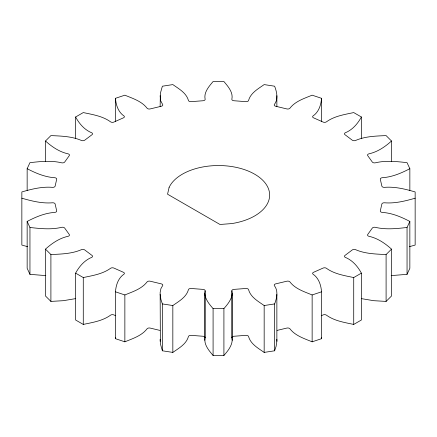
<?xml version="1.0" encoding="UTF-8"?>
<svg xmlns="http://www.w3.org/2000/svg" width="437" height="437" viewBox="0 0 437 437"><rect width="100%" height="100%" fill="white"/><g stroke="black" fill="none" stroke-linecap="round" stroke-linejoin="round"><path stroke-width="0.66" d="M415.15 198.19C405.214 201.075 394.851 203.658 384.423 202.779A2.376 1.371 0 0 0 381.862 204.035L380.321 210.814A2.376 1.371 0 0 0 382.228 212.409C392.022 213.016 401.253 216.949 409.851 221.433L407.049 227.469C396.556 228.666 385.707 229.824 375.312 227.311A2.376 1.371 0 0 0 372.275 228.141L367.746 234.456A2.376 1.371 0 0 0 368.872 236.28C377.508 238.149 385.052 243.289 391.508 249.128L386.095 254.542C375.82 254.077 365.092 253.831 355.51 249.642A2.376 1.371 0 0 0 352.206 249.997L345.001 255.416A2.376 1.371 0 0 0 345.274 257.349C352.462 260.25 357.783 266.455 361.383 273.136L353.724 277.555C344.367 275.572 334.294 274.026 326.379 268.258A2.376 1.371 0 0 0 323.03 268.105L313.64 272.262A2.376 1.371 0 0 0 313.034 274.168C318.759 278.052 321.102 285.214 321.512 291.829L312.138 294.953C304.289 291.697 295.254 288.923 289.889 281.881A2.376 1.371 0 0 0 286.727 281.231L275.791 283.848A2.376 1.371 0 0 0 274.349 285.601C278.489 290.856 276.829 298.225 274.627 303.923L264.167 305.539C258.207 301.355 250.538 297.171 248.538 289.594A2.376 1.371 0 0 0 245.774 288.491L234.041 289.381A2.376 1.371 0 0 0 231.861 290.862L232.211 293.451L232.211 340.319C231.763 346.251 227.666 351.162 223.913 355.467L213.087 355.467C209.017 350.621 203.582 344.602 205.139 337.73A2.376 1.371 0 0 0 202.959 336.25L191.226 335.359A2.376 1.371 0 0 0 188.462 336.463C186.462 344.034 178.793 348.218 172.833 352.408L162.373 350.791L160.363 343.69L160.15 292.413L160.92 288.584L162.651 285.601A2.376 1.371 0 0 0 161.209 283.848L150.273 281.231A2.376 1.371 0 0 0 147.111 281.881C141.746 288.923 132.711 291.697 124.862 294.953L115.488 291.829C115.898 285.214 118.241 278.052 123.966 274.168A2.376 1.371 0 0 0 123.36 272.262L113.97 268.105A2.376 1.371 0 0 0 110.621 268.258C102.706 274.026 92.633 275.572 83.276 277.555L75.617 273.136C79.217 266.455 84.538 260.25 91.726 257.349A2.376 1.371 0 0 0 91.999 255.416L84.794 249.997A2.376 1.371 0 0 0 81.49 249.642C71.908 253.831 61.18 254.077 50.905 254.542L45.492 249.128C51.948 243.289 59.492 238.149 68.128 236.28A2.376 1.371 0 0 0 69.254 234.456L64.725 228.141A2.376 1.371 0 0 0 61.688 227.311C51.293 229.824 40.444 228.666 29.951 227.469L27.149 221.433C35.747 216.949 44.978 213.016 54.772 212.409A2.376 1.371 0 0 0 56.679 210.814L55.138 204.035A2.376 1.371 0 0 0 52.577 202.779C42.149 203.658 31.786 201.075 21.85 198.19M160.133 341.302L160.15 339.281M160.133 106.568L160.363 93.31L162.373 86.209L172.833 84.592C178.793 88.782 186.462 92.966 188.462 100.537A2.376 1.371 0 0 0 191.226 101.641L202.959 100.75A2.376 1.371 0 0 0 205.139 99.27C203.582 92.398 209.017 86.379 213.087 81.533L223.913 81.533C227.983 86.379 233.418 92.398 231.861 99.27A2.376 1.371 0 0 0 234.041 100.75L245.774 101.641A2.376 1.371 0 0 0 248.538 100.537C250.538 92.966 258.207 88.782 264.167 84.592L274.627 86.209C276.829 91.907 278.489 99.275 274.349 104.53A2.376 1.371 0 0 0 275.791 106.284L286.727 108.9A2.376 1.371 0 0 0 289.889 108.25C295.254 101.215 304.289 98.434 312.138 95.179L321.512 98.303L321.512 121.399M232.211 293.451C231.763 299.389 227.666 304.294 223.913 308.604L223.913 355.467M159.92 330.405L150.273 328.1A2.376 1.371 0 0 0 147.111 328.75C141.746 335.785 132.711 338.566 124.862 341.821L115.488 338.697L115.581 337.375M321.512 98.303C321.102 104.924 318.759 112.08 313.034 115.963A2.376 1.371 0 0 0 313.64 117.87L323.03 122.032A2.376 1.371 0 0 0 326.379 121.874C334.294 116.105 344.367 114.56 353.724 112.577L361.383 116.996L361.383 138.731M276.867 294.434L276.867 341.302L276.08 346.426L274.627 350.791L264.167 352.408C258.207 348.218 250.538 344.034 248.538 336.463A2.376 1.371 0 0 0 245.774 335.359L234.041 336.25A2.376 1.371 0 0 0 231.861 337.73L232.211 340.319M204.789 340.319L204.789 293.451L205.139 290.862A2.376 1.371 0 0 0 202.959 289.381L191.226 288.491A2.376 1.371 0 0 0 188.462 289.594C186.462 297.171 178.793 301.355 172.833 305.539L162.373 303.923L160.92 299.558L160.133 294.434M27.149 190.434L27.149 168.698L29.951 162.662C40.444 161.472 51.293 160.313 61.688 162.821A2.376 1.371 0 0 0 64.725 161.99L69.254 155.676A2.376 1.371 0 0 0 68.128 153.851C59.492 151.983 51.948 146.848 45.492 141.004L50.905 135.59C61.18 136.06 71.908 136.3 81.49 140.49A2.376 1.371 0 0 0 84.794 140.14L91.999 134.716A2.376 1.371 0 0 0 91.726 132.782C84.538 129.882 79.217 123.682 75.617 116.996L83.276 112.577C92.633 114.56 102.706 116.105 110.621 121.874A2.376 1.371 0 0 0 113.97 122.032L123.36 117.87A2.376 1.371 0 0 0 123.966 115.963C118.241 112.08 115.898 104.924 115.488 98.303L124.862 95.179C132.711 98.434 141.746 101.215 147.111 108.25A2.376 1.371 0 0 0 150.273 108.9L161.209 106.284A2.376 1.371 0 0 0 162.651 104.53L160.625 100.647L160.133 95.698M391.202 275.61L407.049 274.338L409.851 268.302L409.851 221.433M361.383 116.996C357.783 123.682 352.462 129.882 345.274 132.782A2.376 1.371 0 0 0 345.001 134.716L352.206 140.14A2.376 1.371 0 0 0 355.51 140.49C365.092 136.3 375.82 136.06 386.095 135.59L391.508 141.004L391.508 161.384M361.492 298.646L373.695 300.689L386.095 301.41L391.508 295.996L391.508 249.128M391.508 141.004C385.052 146.848 377.508 151.983 368.872 153.851A2.376 1.371 0 0 0 367.746 155.676L372.275 161.99A2.376 1.371 0 0 0 375.312 162.821C385.707 160.313 396.556 161.472 407.049 162.662L409.851 168.698L409.851 190.434M321.266 315.749L323.03 314.968A2.376 1.371 0 0 1 326.379 315.126C334.294 320.895 344.367 322.44 353.724 324.423L361.383 320.004L361.383 273.136M409.851 168.698C401.253 173.183 392.022 177.116 382.228 177.722A2.376 1.371 0 0 0 380.321 179.323L381.862 186.096A2.376 1.371 0 0 0 384.423 187.353C394.851 186.473 405.214 189.057 415.15 191.941L415.15 245.059L409.447 246.67M277.08 330.405L286.727 328.1A2.376 1.371 0 0 1 289.889 328.75C295.254 335.785 304.289 338.566 312.138 341.821L321.512 338.697L321.512 291.829M75.508 298.646L63.305 300.689L50.905 301.41L45.492 295.996L45.492 249.128M75.617 273.136L75.617 320.004L83.276 324.423C92.633 322.44 102.706 320.895 110.621 315.126A2.376 1.371 0 0 1 113.97 314.968L115.734 315.749M204.789 293.451C205.237 299.389 209.334 304.294 213.087 308.604L223.913 308.604M45.798 275.61L29.951 274.338L27.149 268.302L27.149 221.433M27.553 246.67L21.85 245.059L21.85 191.941C31.786 189.057 42.149 186.473 52.577 187.353A2.376 1.371 0 0 0 55.138 186.096L56.679 179.323A2.376 1.371 0 0 0 54.772 177.722C44.978 177.116 35.747 173.183 27.149 168.698M321.419 337.375L321.512 338.697M276.85 339.281L276.867 341.302M407.049 227.469L407.049 274.338M386.095 254.542L386.095 301.41M353.724 277.555L353.724 324.423M312.138 294.953L312.138 341.821M276.867 95.698L276.867 106.568M274.627 303.923L274.627 350.791M264.167 305.539L264.167 352.408M231.861 290.862L231.861 337.73M213.087 308.604L213.087 355.467M205.139 290.862L205.139 337.73M172.833 305.539L172.833 352.408M162.373 303.923L162.373 350.791M124.862 294.953L124.862 341.821M115.488 98.303L115.488 121.399M115.488 291.829L115.488 338.697M83.276 277.555L83.276 324.423M75.617 116.996L75.617 138.731M50.905 254.542L50.905 301.41M45.492 141.004L45.492 161.384M29.951 227.469L29.951 274.338M169.103 187.424L167.557 194.203L219.997 224.476L231.736 223.586A51.14 29.525 0 0 0 254.662 174.188A51.14 29.525 0 0 0 169.103 187.424"/></g></svg>
